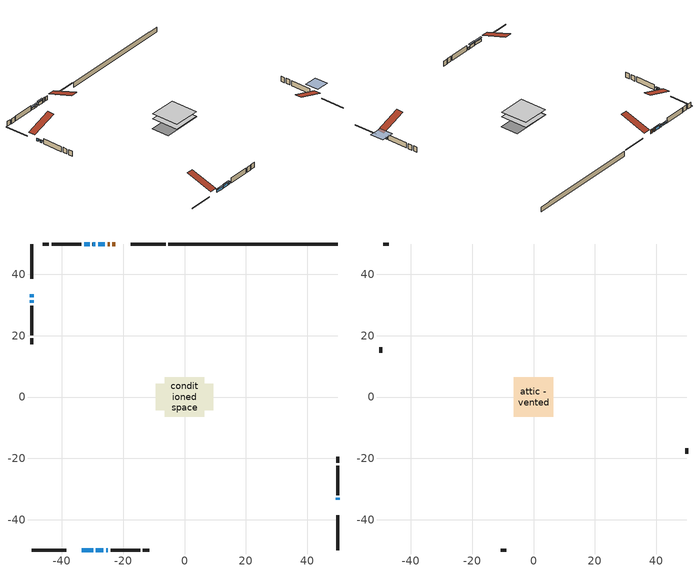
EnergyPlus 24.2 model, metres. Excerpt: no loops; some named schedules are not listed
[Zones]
conditioned space
 floor adiabatic (AdiabaticFloorConstruction): -6.41,-6.41 -6.41,6.41 6.41,6.41 6.41,-6.41 z0.69
 floor foundation (Slab1 construction): -9.45,-4.34 -9.45,4.34 9.45,4.34 9.45,-4.34 z-1.86
 wall outside (RimJoist1 construction): -6.18,49.92 -17.49,49.92 / -49.92,-49.92 -38.61,-49.92 / -49.92,49.92 -49.92,38.61 / 49.92,-49.92 49.92,-38.61 z0.69:0.99
 wall outside (AdiabaticWallConstruction 1): -22.64,49.92 -23.53,49.92 / -24.45,49.92 -25.11,49.92 z0.69:2.72
 wall outside (AdiabaticWallConstruction): -33.46,-49.92 -29.8,-49.92 / -49.92,33.46 -49.92,32.55 / -25.51,-49.92 -25.05,-49.92 z0.69:1.91; -28.88,-49.92 -26.44,-49.92 / -26.04,49.92 -28.17,49.92 z0.69:2.21; -29.1,49.92 -30.02,49.92 / -30.94,49.92 -32.77,49.92 / -49.92,31.62 -49.92,30.7 z0.69:1.61; 49.92,-33.46 49.92,-32.93 z0.69:1.58
 wall outside (Wall1 construction): -33.7,49.92 -43.32,49.92 / -24.12,-49.92 -14.51,-49.92 / -49.92,29.78 -49.92,20.16 / 49.92,-32 49.92,-22.39 z0.69:3.13
 wall outside (Wall2 construction): -44.25,49.92 -46.26,49.92 / -13.58,-49.92 -11.56,-49.92 / -49.92,19.23 -49.92,17.22 / 49.92,-21.46 49.92,-19.44 z0.69:3.13
 wall foundation (FoundationWall1 construction): -5.25,49.92,-1.86 -5.25,49.92,0.69 44.4,49.92,0.69 44.4,49.92,0.39 49.92,49.92,0.39 49.92,49.92,-1.86
 window (WindowConstruction): -33.46,-49.92 -29.8,-49.92 z0.69:1.91
 window (WindowConstruction 8): -49.92,33.46 -49.92,32.55 z0.69:1.91
 window (WindowConstruction 1): -28.88,-49.92 -26.44,-49.92 z0.69:2.21
 window (WindowConstruction 2): -26.04,49.92 -28.17,49.92 z0.69:2.21
 window (WindowConstruction 3): -29.1,49.92 -30.02,49.92 z0.69:1.6
 window (WindowConstruction 4): -30.94,49.92 -32.77,49.92 z0.69:1.6
 window (WindowConstruction 5): -49.92,31.62 -49.92,30.7 z0.69:1.6
 window (WindowConstruction 6): 49.92,-33.46 49.92,-32.93 z0.69:1.58
 window (WindowConstruction 7): -25.51,-49.92 -25.05,-49.92 z0.69:1.91
 door (Door): -22.64,49.92 -23.53,49.92 z0.69:2.72
 door (Door 1): -24.45,49.92 -25.11,49.92 z0.69:2.72
 ceiling adiabatic (AdiabaticFloorConstruction): 6.41,-6.41 6.41,6.41 -6.41,6.41 -6.41,-6.41 z0.69
attic - vented
 floor to conditioned space (Floor1 construction Reversed): -6.4,-6.4 -6.4,6.4 6.4,6.4 6.4,-6.4 z3.13
 wall outside (Wall3 construction): -47.19,49.92 -48.99,49.92 / -10.63,-49.92 -8.84,-49.92 / -49.92,16.29 -49.92,14.49 / 49.92,-18.51 49.92,-16.71 z0.69:3.13
 roof outside (Roof1 construction): -21.71,49.92,3.13 -21.71,37.44,7.29 -18.42,37.44,7.29 -18.42,49.92,3.13; -34.39,-49.92,3.13 -34.39,-37.44,7.29 -37.68,-37.44,7.29 -37.68,-49.92,3.13; -49.92,34.39,3.13 -37.44,34.39,7.29 -37.44,37.68,7.29 -49.92,37.68,3.13; 49.92,-34.39,3.13 37.44,-34.39,7.29 37.44,-37.68,7.29 49.92,-37.68,3.13
shading: -29.34,-49.92 -33.92,-49.92 -33.92,-50.53 -29.34,-50.53 z2.37; -25.98,-49.92 -29.34,-49.92 -29.34,-50.53 -25.98,-50.53 z2.67; -28.63,49.92 -25.58,49.92 -25.58,50.53 -28.63,50.53 z2.67; -30.48,49.92 -28.64,49.92 -28.64,50.53 -30.48,50.53 z2.06; -33.23,49.92 -30.48,49.92 -30.48,50.53 -33.23,50.53 z2.06; -49.92,30.24 -49.92,32.08 -50.53,32.08 -50.53,30.24 z2.06; 49.92,-29.99 49.92,-36.4 56.02,-36.4 56.02,-29.99 z4.52
[Building]
Building 1: Terrain=Suburbs
[Site:Location]
Quebec Intl AP_QC: Latitude {deg}=46.8; Longitude {deg}=-71.38; Time Zone {hr}=-5; Elevation {m}=74; Keep Site Location Information=Yes
[Site:GroundTemperature:Shallow]
0.0108218, -2.24938, -2.43038, -1.3578, 2.94801, 7.23376, 10.9493, 13.303, 13.5029, 11.5886, 7.96783, 3.81355
[Site:WaterMainsTemperature]
Calculation Method=Schedule; Temperature Schedule=mains temperature schedule
[Material] Roughness=Rough; Thermal Absorptance=0.9
Name | Thickness {m} | Conductivity {W/m-K} | Density {kg/m3} | Specific Heat {J/kg-K} | Solar Absorptance | Visible Absorptance
asphalt or fiberglass shingles | 0.00635 | 0.162714 | 1121.4 | 1465.45 | 0.4 | 0.4
ceiling loosefill ins | 0.254 | 0.0480833 | 16.02 | 1046.75 | 0.7 | 0.7
ceiling stud and cavity | 0.1397 | 0.22475 | 65.682 | 1177.47 | 0.7 | 0.7
concrete 4.0 in. | 0.1016 | 1.803125 | 2242.8 | 837.4 | 0.7 | 0.7
concrete 8.0 in. | 0.2032 | 1.803125 | 2242.8 | 837.4 | 0.7 | 0.7
door material | 0.04445 | 0.0451087 | 512.64 | 1214.23 | 0.7 | 0.7
exterior vertical ins | 0.0210149 | 0.029427 | 32.04 | 1214.23 | 0.7 | 0.7
floor covering | 0.0127 | 0.0433444 | 54.468 | 1339.84 | 0.6 | 0.6
floor rigid ins; wall rigid ins | 0.512978 | 0.029427 | 32.04 | 1214.23 | 0.7 | 0.7
floor stud and cavity | 0.1397 | 1.75129 | 37.0049 | 1207.88 | 0.7 | 0.7
furniture material conditioned space 1 | 0.1524 | 0.115458 | 640.8 | 1214.23 | 0.6 | 0.6
gypsum board | 0.0127 | 0.160291 | 801 | 837.4 | 0.6 | 0.6
gypsum board 1 | 0.0127 | 0.160291 | 801 | 837.4 | 0.7 | 0.7
osb sheathing 0.5 in. | 0.0127 | 0.115458 | 512.64 | 1214.23 | 0.7 | 0.7
osb sheathing 0.75 in. | 0.01905 | 0.115458 | 512.64 | 1214.23 | 0.7 | 0.7
osb sheathing 2.0 in. | 0.0508 | 0.115458 | 512.64 | 1214.23 | 0.7 | 0.7
rim joist rigid ins | 0.051816 | 0.029427 | 32.04 | 1214.23 | 0.7 | 0.7
rim joist stud and cavity | 0.0508 | 0.0344034 | 125.044 | 1163.47 | 0.6 | 0.6
wall stud and cavity | 0.1397 | 0.0806284 | 139.0536 | 1170.24 | 0.7 | 0.7
wall stud and cavity 1 | 0.1397 | 0.0838672 | 139.0536 | 1170.24 | 0.7 | 0.7
wall stud and cavity 2 | 0.0889 | 6.1454 | 50.32683 | 1063.81 | 0.6 | 0.6
wall stud and cavity 3 | 0.0889 | 0.380278 | 52.3479 | 1209.89 | 0.7 | 0.7
wall stud and cavity 4 | 0.0889 | 0.391764 | 83.0341 | 1211.67 | 0.7 | 0.7
wood siding | 0.0254 | 0.102417 | 544.68 | 1172.36 | 0.4 | 0.4
wood siding 1 | 0.00254 | 0.102417 | 544.68 | 1172.36 | 0.4 | 0.4
wood siding 2; wood siding 3; wood siding 4 | 0.0254 | 0.102417 | 544.68 | 1172.36 | 0.7 | 0.7
[WindowMaterial:SimpleGlazingSystem]
Name | U-Factor {W/m2-K} | Solar Heat Gain Coefficient
WindowMaterial | 2.91792 | 0.63
WindowMaterial 1 | 2.89692 | 0.65
WindowMaterial 2 | 2.90089 | 0.65
WindowMaterial 3 | 2.96619 | 0.55
WindowMaterial 4 | 2.9378 | 0.6
WindowMaterial 5 | 6.78351 | 0.73
WindowMaterial 6 | 2.99571 | 0.51
[Construction]
AdiabaticFloorConstruction: floor stud and cavity, floor rigid ins, osb sheathing 0.75 in., floor covering
AdiabaticWallConstruction: wood siding 3, wall rigid ins, wall stud and cavity 3, gypsum board
AdiabaticWallConstruction 1: wood siding 4, wall rigid ins, wall stud and cavity 3, gypsum board
Door; Door 1: door material
Floor1 construction Reversed: gypsum board, ceiling stud and cavity, ceiling loosefill ins
FoundationWall1 construction: concrete 8.0 in., gypsum board 1
furniture construction conditioned space 1: furniture material conditioned space 1
PartitionWallConstruction: gypsum board, wall stud and cavity 4, gypsum board
RimJoist1 construction: wood siding 2, rim joist rigid ins, osb sheathing 2.0 in., rim joist stud and cavity
Roof1 construction: asphalt or fiberglass shingles
Slab1 construction: concrete 4.0 in.
Wall1 construction: wood siding, osb sheathing 0.5 in., wall stud and cavity, gypsum board
Wall2 construction: wood siding, osb sheathing 0.5 in., wall stud and cavity 1, gypsum board
Wall3 construction: wood siding 1, wall stud and cavity 2
WindowConstruction: WindowMaterial
WindowConstruction 1: WindowMaterial 1
WindowConstruction 2: WindowMaterial 2
WindowConstruction 3; WindowConstruction 5: WindowMaterial 3
WindowConstruction 4: WindowMaterial 4
WindowConstruction 6: WindowMaterial 5
WindowConstruction 7; WindowConstruction 8: WindowMaterial 6
[Zone] Multiplier=1; Part of Total Floor Area=Yes
Name | Volume {m3}
attic - vented | 110.762
conditioned space | 851.1
[Space]
Name | Zone | Volume {m3}
attic - vented 1 | attic - vented | 110.762
conditioned space 1 | conditioned space | 851.1
[ZoneInfiltration:EffectiveLeakageArea]
infil attic - vented 1: Zone or Space=attic - vented 1; Schedule=Always On Discrete; Effective Air Leakage Area {cm2}=6057.97; Stack Coefficient=0.000458748; Wind Coefficient=1.44713e-05
[ZoneMixing]
whole house fan mix: Zone or Space=attic - vented; Schedule=Always On Continuous; Design Flow Rate Calculation Method=Flow/Zone; Design Flow Rate {m3/s}=0; Source Zone or Space=conditioned space
[SurfaceProperty:ExposedFoundationPerimeter]
Slab1: Exposed Perimeter Calculation Method=TotalExposedPerimeter; Total Exposed Perimeter {m}=55.17
[InternalMass] Zone or ZoneList=conditioned space; Space or SpaceList=conditioned space 1
Name | Construction | Surface Area {m2}
furniture mass conditioned space 1 | furniture construction conditioned space 1 | 131.28
partition wall mass | PartitionWallConstruction | 328.2
[Lights]
interior lighting: Zone or ZoneList or Space or SpaceList=conditioned space 1; Schedule=interior lighting schedule; Design Level Calculation Method=LightingLevel; Lighting Level {W}=343.2; Return Air Fraction=0; Fraction Radiant=0.6; Fraction Visible=0.2; Fraction Replaceable=1
[People]
occupants: Zone or ZoneList or Space or SpaceList=conditioned space 1; Number of People Schedule=occupants schedule; Number of People Calculation Method=People; Number of People=3; Fraction Radiant=0.314171; Sensible Heat Fraction=0.56303; Activity Level Schedule=occupants activity schedule; Carbon Dioxide Generation Rate {m3/s-W}=0; Enable ASHRAE 55 Comfort Warnings=No; Mean Radiant Temperature Calculation Type=EnclosureAveraged
[ElectricEquipment] Zone or ZoneList or Space or SpaceList=conditioned space 1; Design Level Calculation Method=EquipmentLevel
Name | Schedule | Design Level {W} | Fraction Latent | Fraction Radiant | Fraction Lost
clothes dryer | clothes dryer schedule | 140.772 | 0.015 | 0.081 | 0.85
clothes washer | clothes washer schedule | 32.1985 | 0.03 | 0.162 | 0.7
cooking range | cooking range schedule | 215.147 | 0.08 | 0.432 | 0.2
dishwasher | dishwasher schedule | 66.8632 | 0.3 | 0.18 | 0.4
fridge | fridge schedule | 72.9452 | 0 | 0.6 | 0
mech vent bath fan 0 | mech vent bath fan 0 schedule | 50.2 | 0 | 0 | 1
mech vent house fan | mech vent house fan schedule | 0 | 0 | 0 | 1
mech vent house fan cfis | mech vent house fan cfis schedule | 0 | 0 | 0 | 0
mech vent range fan 0 | mech vent range fan 0 schedule | 57 | 0 | 0 | 1
misc plug loads | misc plug loads schedule | 494.7 | 0.045 | 0.513 | 0.1
whole house fan | Always On Discrete | 0 | 0 | 0 | 1
[OtherEquipment] Zone or ZoneList or Space or SpaceList=conditioned space 1; Design Level Calculation Method=EquipmentLevel
Name | Fuel Type | Schedule | Design Level {W} | Fraction Latent | Fraction Radiant | Fraction Lost
clothes dryer 1 | Electricity | clothes dryer schedule | 0 | 0.015 | 0.081 | 0.85
cooking range 1 | Electricity | cooking range schedule | 0 | 0.08 | 0.432 | 0.2
general water use latent | None | general water use schedule | 62.594 | 1 | 0 | 0
general water use sensible | None | general water use schedule | -61.6891 | 0 | 0.6 | 0
mech vent house fan latent load | None | Always On Discrete | 0 | 1 | 0 | 0
mech vent house fan sensible load | None | Always On Discrete | 0 | 0 | 0 | 0
water heater energy adjustment1 | Electricity | Always On Discrete | 0.01 | 0 | 0 | 1
[ZoneInfiltration:DesignFlowRate] Zone or ZoneList or Space or SpaceList=conditioned space 1; Schedule=Always On Discrete; Design Flow Rate Calculation Method=Flow/Zone; Design Flow Rate {m3/s}=0
infil flow; natural vent flow; whole house fan flow
[ZoneControl:Thermostat]
conditioned space Thermostat: Zone or ZoneList=conditioned space; Control Type Schedule=conditioned space Thermostat Schedule; Control 1=conditioned space temperature setpoint; Temperature Difference Between Cutout And Setpoint {deltaC}=0
[ZoneHVAC:Baseboard:Convective:Electric]
electric baseboard: Availability Schedule=Always On Discrete; Heating Design Capacity {W}=13916.8; Efficiency=1
[AirLoopHVAC:UnitarySystem] Control Type=Load; Controlling Zone or Thermostat Location=conditioned space; Dehumidification Control Type=None; Availability Schedule=Always On Discrete; Fan Placement=BlowThrough; DX Heating Coil Sizing Ratio=1; Use DOAS DX Cooling Coil=No; Minimum Supply Air Temperature {C}=2; Latent Load Control=SensibleOnlyLoadControl; Cooling Supply Air Flow Rate Method=None; Heating Supply Air Flow Rate Method=SupplyAirFlowRate; Heating Supply Air Flow Rate {m3/s}=0.00141584; No Load Supply Air Flow Rate Method=SupplyAirFlowRate; No Load Supply Air Flow Rate {m3/s}=0; No Load Supply Air Flow Rate Control Set To Low Speed=Yes; Maximum Supply Air Temperature {C}=48.8889; Maximum Outdoor Dry-Bulb Temperature for Supplemental Heater Operation {C}=21; Ancillary On-Cycle Electric Power {W}=0; Ancillary Off-Cycle Electric Power {W}=0
Name | Supply Fan | Supply Air Fan Operating Mode Schedule | Heating Coil
unit heater unitary system | unit heater supply fan | unit heater auto fan schedule | unit heater htg coil
unit heater unitary system 1 | unit heater supply fan 1 | unit heater auto fan schedule 1 | unit heater htg coil 1
[Fan:SystemModel] Availability Schedule=Always On Discrete; Design Maximum Air Flow Rate {m3/s}=0.00141584; Speed Control Method=Discrete; Electric Power Minimum Flow Rate Fraction=0.2; Design Pressure Rise {Pa}=500; Motor Efficiency=1; Motor In Air Stream Fraction=1; Design Electric Power Consumption {W}=Autosize; Design Power Sizing Method=PowerPerFlow; Electric Power Per Unit Flow Rate {W/(m3/s)}=1e-06; Electric Power Per Unit Flow Rate Per Unit Pressure {W/((m3/s)-Pa)}=1.66667; Fan Total Efficiency=0.7; Motor Loss Radiative Fraction=0; Number of Speeds=1; Speed Flow Fraction 1=1; Speed Electric Power Fraction 1=1
unit heater supply fan; unit heater supply fan 1
[Coil:Heating:Fuel] Availability Schedule=Always On Discrete; Fuel Type=OtherFuel1; Burner Efficiency=0.3; Nominal Capacity {W}=0.293071; On Cycle Parasitic Electric Load {W}=0; Off Cycle Parasitic Fuel Load {W}=0
unit heater htg coil; unit heater htg coil 1
[Zone equipment]
conditioned space: electric baseboard, unit heater unitary system, unit heater unitary system 1
[Foundation:Kiva]
Foundation Kiva 1: Initial Indoor Air Temperature {C}=18; Wall Height Above Grade {m}=0.689976; Wall Depth Below Slab {m}=0.2032; Custom Block Material Name 1=exterior vertical ins; Custom Block Depth 1 {m}=2.54999; Custom Block X Position 1 {m}=0.2159; Custom Block Z Position 1 {m}=0
[Foundation:Kiva:Settings]
Soil Conductivity {W/m-K}=0.849921; Soil Density {kg/m3}=1842.3; Soil Specific Heat {J/kg-K}=418.7; Ground Solar Absorptivity=0.9; Ground Thermal Absorptivity=0.9; Ground Surface Roughness {m}=0.03; Far-Field Width {m}=40; Deep-Ground Boundary Condition=ZeroFlux; Deep-Ground Depth {m}=40; Minimum Cell Dimension {m}=0.2; Maximum Cell Growth Coefficient=3; Simulation Timestep=Timestep
[Exterior:Lights]
exterior lighting: Schedule=exterior lighting schedule; Design Level {W}=75.6
[EnergyManagementSystem:GlobalVariable]
infil_program_Qfan
infil_program_Qinf
natural_vent_program_Qnv
natural_vent_program_Qwhf
[EnergyManagementSystem:Sensor]
Name | Output:Variable or Output:Meter Index Key | Output:Variable or Output:Meter
airflow_gain | infil flow | Infiltration Sensible Heat Gain Energy
airflow_gain_1 | natural vent flow | Infiltration Sensible Heat Gain Energy
airflow_gain_2 | whole house fan flow | Infiltration Sensible Heat Gain Energy
airflow_loss | infil flow | Infiltration Sensible Heat Loss Energy
airflow_loss_1 | natural vent flow | Infiltration Sensible Heat Loss Energy
airflow_loss_2 | whole house fan flow | Infiltration Sensible Heat Loss Energy
clg_load_cond |  | Cooling:EnergyTransfer:Zone:CONDITIONED SPACE
clg_sp_s; clg_sp_s_1 | cooling setpoint | Schedule Value
clothes_dryer_exhaust_0_sch_s | clothes dryer exhaust 0 schedule | Schedule Value
conditioned_space_clg_unmet_s | conditioned space | Zone Cooling Setpoint Not Met Time
conditioned_space_htg_unmet_s | conditioned space | Zone Heating Setpoint Not Met Time
cool_season | cooling season schedule | Schedule Value
fridge_tin_s | conditioned space | Zone Mean Air Temperature
htg_load_cond |  | Heating:EnergyTransfer:Zone:CONDITIONED SPACE
htg_sp_s; htg_sp_s_1 | heating setpoint | Schedule Value
ig_ee_conv | clothes dryer | Electric Equipment Convective Heating Energy
ig_ee_conv_2 | cooking range | Electric Equipment Convective Heating Energy
ig_ee_conv_4 | fridge | Electric Equipment Convective Heating Energy
ig_ee_conv_5 | misc plug loads | Electric Equipment Convective Heating Energy
ig_ee_conv_6 | whole house fan | Electric Equipment Convective Heating Energy
ig_ee_rad | clothes dryer | Electric Equipment Radiant Heating Energy
ig_ee_rad_2 | cooking range | Electric Equipment Radiant Heating Energy
ig_ee_rad_4 | fridge | Electric Equipment Radiant Heating Energy
ig_ee_rad_5 | misc plug loads | Electric Equipment Radiant Heating Energy
ig_ee_rad_6 | whole house fan | Electric Equipment Radiant Heating Energy
ig_lgt_conv | interior lighting | Lights Convective Heating Energy
ig_lgt_rad | interior lighting | Lights Radiant Heating Energy
ig_lgt_vis | interior lighting | Lights Visible Radiation Heating Energy
ig_oe_conv | clothes dryer 1 | Other Equipment Convective Heating Energy
ig_oe_conv_1 | cooking range 1 | Other Equipment Convective Heating Energy
ig_oe_conv_2 | general water use latent | Other Equipment Convective Heating Energy
ig_oe_conv_3 | general water use sensible | Other Equipment Convective Heating Energy
ig_oe_conv_4 | water heater energy adjustment1 | Other Equipment Convective Heating Energy
ig_oe_rad | clothes dryer 1 | Other Equipment Radiant Heating Energy
ig_oe_rad_1 | cooking range 1 | Other Equipment Radiant Heating Energy
ig_oe_rad_2 | general water use latent | Other Equipment Radiant Heating Energy
ig_oe_rad_3 | general water use sensible | Other Equipment Radiant Heating Energy
ig_oe_rad_4 | water heater energy adjustment1 | Other Equipment Radiant Heating Energy
ig_ppl_conv | occupants | People Convective Heating Energy
ig_ppl_rad | occupants | People Radiant Heating Energy
im_conv | furniture mass conditioned space 1 | Surface Inside Face Convection Heat Gain Energy
im_conv_1 | partition wall mass | Surface Inside Face Convection Heat Gain Energy
im_ig | furniture mass conditioned space 1 | Surface Inside Face Internal Gains Radiation Heat Gain Energy
im_ig_1 | partition wall mass | Surface Inside Face Internal Gains Radiation Heat Gain Energy
im_lgt | furniture mass conditioned space 1 | Surface Inside Face Lights Radiation Heat Gain Energy
im_lgt_1 | partition wall mass | Surface Inside Face Lights Radiation Heat Gain Energy
im_sol | furniture mass conditioned space 1 | Surface Inside Face Solar Radiation Heat Gain Energy
im_sol_1 | partition wall mass | Surface Inside Face Solar Radiation Heat Gain Energy
im_surf | furniture mass conditioned space 1 | Surface Inside Face Net Surface Thermal Radiation Heat Gain Energy
im_surf_1 | partition wall mass | Surface Inside Face Net Surface Thermal Radiation Heat Gain Energy
mech_vent_bath_fan_0_sch_s | mech vent bath fan 0 schedule | Schedule Value
mech_vent_range_fan_0_sch_s | mech vent range fan 0 schedule | Schedule Value
mv_conv | mech vent bath fan 0 | Electric Equipment Convective Heating Energy
mv_conv_1 | mech vent house fan | Electric Equipment Convective Heating Energy
mv_conv_2 | mech vent house fan cfis | Electric Equipment Convective Heating Energy
mv_conv_3 | mech vent range fan 0 | Electric Equipment Convective Heating Energy
mv_conv_4 | mech vent house fan latent load | Other Equipment Convective Heating Energy
mv_conv_5 | mech vent house fan sensible load | Other Equipment Convective Heating Energy
mv_rad | mech vent bath fan 0 | Electric Equipment Radiant Heating Energy
mv_rad_1 | mech vent house fan | Electric Equipment Radiant Heating Energy
mv_rad_2 | mech vent house fan cfis | Electric Equipment Radiant Heating Energy
mv_rad_3 | mech vent range fan 0 | Electric Equipment Radiant Heating Energy
mv_rad_4 | mech vent house fan latent load | Other Equipment Radiant Heating Energy
mv_rad_5 | mech vent house fan sensible load | Other Equipment Radiant Heating Energy
natural_vent_s | natural vent schedule | Schedule Value
out_pb_s |  | Site Outdoor Air Barometric Pressure
out_wt_s |  | Site Outdoor Air Humidity Ratio
site_vw_s |  | Site Wind Speed
ss_back_out | Window1 | Surface Window Shortwave from Zone Back Out Window Heat Transfer Rate
ss_back_out_1 | Window10 | Surface Window Shortwave from Zone Back Out Window Heat Transfer Rate
ss_back_out_2 | Window3 | Surface Window Shortwave from Zone Back Out Window Heat Transfer Rate
ss_back_out_3 | Window4 | Surface Window Shortwave from Zone Back Out Window Heat Transfer Rate
ss_back_out_4 | Window5 | Surface Window Shortwave from Zone Back Out Window Heat Transfer Rate
ss_back_out_5 | Window6 | Surface Window Shortwave from Zone Back Out Window Heat Transfer Rate
ss_back_out_6 | Window7 | Surface Window Shortwave from Zone Back Out Window Heat Transfer Rate
ss_back_out_7 | Window8 | Surface Window Shortwave from Zone Back Out Window Heat Transfer Rate
ss_back_out_8 | Window9 | Surface Window Shortwave from Zone Back Out Window Heat Transfer Rate
ss_conv | Door1 | Surface Inside Face Convection Heat Gain Energy
ss_conv_1 | Door2 | Surface Inside Face Convection Heat Gain Energy
ss_conv_10 | Window9 | Surface Inside Face Convection Heat Gain Energy
ss_conv_2 | Window1 | Surface Inside Face Convection Heat Gain Energy
ss_conv_3 | Window10 | Surface Inside Face Convection Heat Gain Energy
ss_conv_4 | Window3 | Surface Inside Face Convection Heat Gain Energy
ss_conv_5 | Window4 | Surface Inside Face Convection Heat Gain Energy
ss_conv_6 | Window5 | Surface Inside Face Convection Heat Gain Energy
ss_conv_7 | Window6 | Surface Inside Face Convection Heat Gain Energy
ss_conv_8 | Window7 | Surface Inside Face Convection Heat Gain Energy
ss_conv_9 | Window8 | Surface Inside Face Convection Heat Gain Energy
ss_ig | Door1 | Surface Inside Face Internal Gains Radiation Heat Gain Energy
ss_ig_1 | Door2 | Surface Inside Face Internal Gains Radiation Heat Gain Energy
ss_ig_10 | Window9 | Surface Inside Face Internal Gains Radiation Heat Gain Energy
ss_ig_2 | Window1 | Surface Inside Face Internal Gains Radiation Heat Gain Energy
ss_ig_3 | Window10 | Surface Inside Face Internal Gains Radiation Heat Gain Energy
ss_ig_4 | Window3 | Surface Inside Face Internal Gains Radiation Heat Gain Energy
ss_ig_5 | Window4 | Surface Inside Face Internal Gains Radiation Heat Gain Energy
ss_ig_6 | Window5 | Surface Inside Face Internal Gains Radiation Heat Gain Energy
ss_ig_7 | Window6 | Surface Inside Face Internal Gains Radiation Heat Gain Energy
ss_ig_8 | Window7 | Surface Inside Face Internal Gains Radiation Heat Gain Energy
ss_ig_9 | Window8 | Surface Inside Face Internal Gains Radiation Heat Gain Energy
ss_lgt | Door1 | Surface Inside Face Lights Radiation Heat Gain Energy
ss_lgt_1 | Door2 | Surface Inside Face Lights Radiation Heat Gain Energy
ss_sol | Door1 | Surface Inside Face Solar Radiation Heat Gain Energy
ss_sol_1 | Door2 | Surface Inside Face Solar Radiation Heat Gain Energy
ss_surf | Door1 | Surface Inside Face Net Surface Thermal Radiation Heat Gain Energy
ss_surf_1 | Door2 | Surface Inside Face Net Surface Thermal Radiation Heat Gain Energy
ss_surf_10 | Window9 | Surface Inside Face Net Surface Thermal Radiation Heat Gain Energy
ss_surf_2 | Window1 | Surface Inside Face Net Surface Thermal Radiation Heat Gain Energy
ss_surf_3 | Window10 | Surface Inside Face Net Surface Thermal Radiation Heat Gain Energy
ss_surf_4 | Window3 | Surface Inside Face Net Surface Thermal Radiation Heat Gain Energy
ss_surf_5 | Window4 | Surface Inside Face Net Surface Thermal Radiation Heat Gain Energy
ss_surf_6 | Window5 | Surface Inside Face Net Surface Thermal Radiation Heat Gain Energy
ss_surf_7 | Window6 | Surface Inside Face Net Surface Thermal Radiation Heat Gain Energy
ss_surf_8 | Window7 | Surface Inside Face Net Surface Thermal Radiation Heat Gain Energy
ss_surf_9 | Window8 | Surface Inside Face Net Surface Thermal Radiation Heat Gain Energy
ss_trans_in | Window1 | Surface Window Transmitted Solar Radiation Rate
ss_trans_in_1 | Window10 | Surface Window Transmitted Solar Radiation Rate
ss_trans_in_2 | Window3 | Surface Window Transmitted Solar Radiation Rate
ss_trans_in_3 | Window4 | Surface Window Transmitted Solar Radiation Rate
ss_trans_in_4 | Window5 | Surface Window Transmitted Solar Radiation Rate
ss_trans_in_5 | Window6 | Surface Window Transmitted Solar Radiation Rate
ss_trans_in_6 | Window7 | Surface Window Transmitted Solar Radiation Rate
ss_trans_in_7 | Window8 | Surface Window Transmitted Solar Radiation Rate
ss_trans_in_8 | Window9 | Surface Window Transmitted Solar Radiation Rate
ss_trans_out | Window1 | Surface Inside Face Initial Transmitted Diffuse Transmitted Out Window Solar Radiation Rate
ss_trans_out_1 | Window10 | Surface Inside Face Initial Transmitted Diffuse Transmitted Out Window Solar Radiation Rate
ss_trans_out_2 | Window3 | Surface Inside Face Initial Transmitted Diffuse Transmitted Out Window Solar Radiation Rate
ss_trans_out_3 | Window4 | Surface Inside Face Initial Transmitted Diffuse Transmitted Out Window Solar Radiation Rate
ss_trans_out_4 | Window5 | Surface Inside Face Initial Transmitted Diffuse Transmitted Out Window Solar Radiation Rate
ss_trans_out_5 | Window6 | Surface Inside Face Initial Transmitted Diffuse Transmitted Out Window Solar Radiation Rate
ss_trans_out_6 | Window7 | Surface Inside Face Initial Transmitted Diffuse Transmitted Out Window Solar Radiation Rate
ss_trans_out_7 | Window8 | Surface Inside Face Initial Transmitted Diffuse Transmitted Out Window Solar Radiation Rate
ss_trans_out_8 | Window9 | Surface Inside Face Initial Transmitted Diffuse Transmitted Out Window Solar Radiation Rate
s_conv | Floor1 | Surface Inside Face Convection Heat Gain Energy
s_conv_1 | FoundationWall1 | Surface Inside Face Convection Heat Gain Energy
